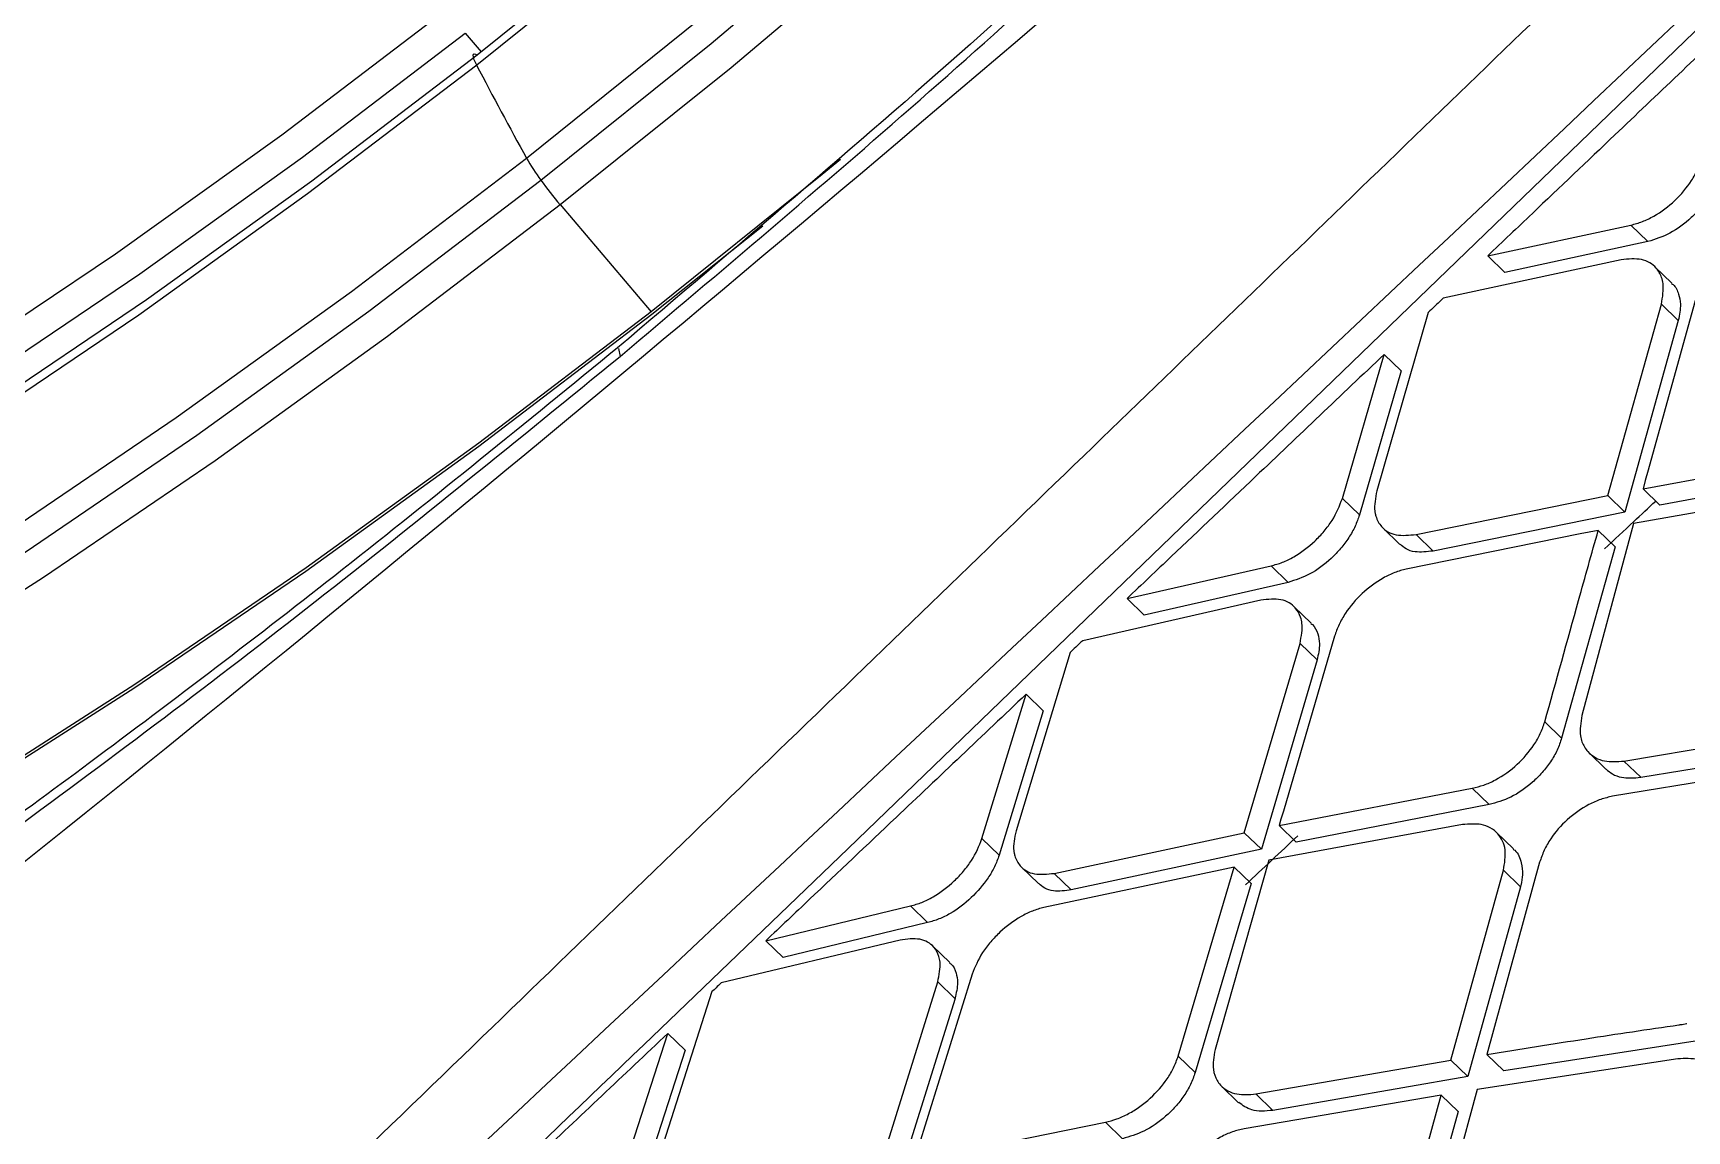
# Model space of a CAD drawing. Extents: x 400 to 501, y 484 to 634.
# Drawn here: x 483.992 to 485.184, y 516.993 to 517.784 of the extents above; entities that cross this region are included whole.
import ezdxf

# ---------------------------------------------------------------- set-up
doc = ezdxf.new("R2010")
doc.units = 0
doc.header["$MEASUREMENT"] = 0
doc.layers.add('DIM', color=3, linetype='Continuous')
doc.layers.add('GEOMETRY', color=3, linetype='Continuous', lineweight=25)

# ---------------------------------------------------------------- blocks, each defined once
blk = doc.blocks.new('2026 GRANDEE')
at = {"layer": 'GEOMETRY', "ltscale": 16}
for p, q in [((34.1549, -79.6437), (36.6245, -77.2602)), ((33.879, -79.0562), (33.8904, -79.0697)), ((33.9473, -79.1798), (34.013, -79.2571)), ((34.0134, -79.2587), (34.0934, -79.195)), ((34.6156, -79.2167), (34.7188, -79.1945)), ((34.7188, -79.1945), (34.731, -79.2064)), ((34.731, -79.2064), (34.6279, -79.2286)), ((34.7118, -79.2195), (34.5836, -79.2471)), ((34.6279, -79.2286), (34.6156, -79.2167)), ((34.7482, -79.2364), (34.736, -79.2246)), ((34.7658, -79.2464), (34.7312, -79.3711)), ((34.5727, -79.2575), (34.5357, -79.386)), ((34.7022, -79.3894), (34.7407, -79.2515)), ((34.7407, -79.2515), (34.7529, -79.2633)), ((34.7529, -79.2633), (34.7144, -79.4012)), ((33.9893, -79.2835), (33.9905, -79.2891)), ((34.5109, -79.3914), (34.5409, -79.2877)), ((34.5532, -79.2996), (34.5409, -79.2877)), ((34.5532, -79.2996), (34.5231, -79.4033)), ((34.7275, -79.3845), (34.8677, -79.3585)), ((34.8798, -79.3703), (34.7396, -79.3963)), ((34.5641, -79.4175), (34.7022, -79.3894)), ((34.7022, -79.3894), (34.7144, -79.4012)), ((34.861, -79.385), (34.7205, -79.4095)), ((34.7275, -79.3845), (34.7396, -79.3963)), ((34.5109, -79.3914), (34.5231, -79.4033)), ((34.7144, -79.4012), (34.5763, -79.4293)), ((34.54, -79.4126), (34.5522, -79.4245)), ((34.7205, -79.4095), (34.6834, -79.5478)), ((34.6822, -79.417), (34.5569, -79.4423)), ((34.5641, -79.4175), (34.5763, -79.4293)), ((34.6952, -79.4144), (34.6822, -79.417)), ((34.6952, -79.4144), (34.7074, -79.4263)), ((34.7074, -79.4263), (34.6688, -79.5641)), ((34.3558, -79.4635), (34.4595, -79.44)), ((34.4595, -79.44), (34.4718, -79.4519)), ((34.4718, -79.4519), (34.3681, -79.4754)), ((34.4522, -79.4647), (34.3238, -79.4939)), ((34.3558, -79.4635), (34.3681, -79.4754)), ((34.4884, -79.4813), (34.4761, -79.4694)), ((34.4402, -79.6322), (34.4804, -79.4959)), ((34.5053, -79.4906), (34.4684, -79.6166)), ((34.4804, -79.4959), (34.4926, -79.5078)), ((34.3148, -79.5024), (34.2758, -79.6309)), ((34.4926, -79.5078), (34.4525, -79.6441)), ((34.2512, -79.6365), (34.283, -79.5325)), ((34.283, -79.5325), (34.2953, -79.5445)), ((34.2953, -79.5445), (34.2636, -79.6485)), ((34.6567, -79.5523), (34.6688, -79.5641)), ((34.7137, -79.5806), (34.855, -79.5571)), ((34.6886, -79.5747), (34.7007, -79.5865)), ((34.7258, -79.5923), (34.8671, -79.5689)), ((34.8484, -79.5826), (34.7055, -79.606)), ((34.7137, -79.5806), (34.7258, -79.5923)), ((34.4653, -79.6271), (34.6045, -79.6001)), ((34.6045, -79.6001), (34.6166, -79.6119)), ((34.6166, -79.6119), (34.4775, -79.639)), ((34.5974, -79.6264), (34.458, -79.6519)), ((34.4653, -79.6271), (34.4775, -79.639)), ((34.2636, -79.6485), (34.2512, -79.6365)), ((34.3033, -79.6615), (34.4402, -79.6322)), ((34.4402, -79.6322), (34.4525, -79.6441)), ((34.6341, -79.6439), (34.6219, -79.6321)), ((34.0075, -79.7851), (34.1549, -79.6437)), ((34.4525, -79.6441), (34.3156, -79.6734)), ((34.2796, -79.657), (34.2919, -79.6689)), ((34.4228, -79.6591), (34.2959, -79.686)), ((34.3033, -79.6615), (34.3156, -79.6734)), ((34.3926, -79.7931), (34.4329, -79.657)), ((34.458, -79.6519), (34.4192, -79.7884)), ((34.4329, -79.657), (34.4228, -79.6591)), ((34.4329, -79.657), (34.4451, -79.6689)), ((34.589, -79.7961), (34.6269, -79.6593)), ((34.653, -79.6535), (34.615, -79.7919)), ((34.6269, -79.6593), (34.6391, -79.6711)), ((34.4451, -79.6689), (34.4048, -79.805)), ((34.6391, -79.6711), (34.6012, -79.8079)), ((34.0955, -79.71), (34.1998, -79.685)), ((34.1998, -79.685), (34.2121, -79.697)), ((34.2121, -79.697), (34.1079, -79.7221)), ((34.1922, -79.7095), (34.0634, -79.7404)), ((34.0955, -79.71), (34.1079, -79.722)), ((34.228, -79.7257), (34.2157, -79.7138)), ((34.2441, -79.7342), (34.2045, -79.8614)), ((34.0567, -79.7467), (34.0154, -79.8753)), ((34.1774, -79.8743), (34.2194, -79.7397)), ((34.2194, -79.7397), (34.2317, -79.7517)), ((34.2318, -79.7517), (34.1897, -79.8862)), ((33.9911, -79.8812), (34.0249, -79.7768)), ((34.0249, -79.7768), (34.0373, -79.7888)), ((34.7712, -79.7814), (34.6271, -79.8037)), ((34.0373, -79.7888), (34.0036, -79.8932)), ((34.3926, -79.7931), (34.4048, -79.805)), ((34.615, -79.7919), (34.6271, -79.8037)), ((34.4486, -79.8204), (34.589, -79.7961)), ((34.6012, -79.8079), (34.589, -79.7961)), ((34.7525, -79.7951), (34.6081, -79.8171)), ((34.4239, -79.8149), (34.4361, -79.8267)), ((34.6012, -79.8079), (34.4608, -79.8322)), ((34.6081, -79.8171), (34.5703, -79.9557)), ((34.5821, -79.8213), (34.4401, -79.8455)), ((34.4486, -79.8204), (34.4608, -79.8322)), ((34.5441, -79.9596), (34.5821, -79.8213)), ((34.5821, -79.8213), (34.5942, -79.833)), ((34.2022, -79.8689), (34.3402, -79.8407)), ((34.3402, -79.8407), (34.3524, -79.8526)), ((34.5943, -79.833), (34.5562, -79.9714))]:
    blk.add_line(p, q, dxfattribs=at)
at = {"layer": 'GEOMETRY', "ltscale": 16, "flags": 128}
for points in [[(33.9231, -79.1463), (34.0482, -79.0458), (34.1712, -78.9416), (34.2911, -78.8347), (34.4069, -78.7258), (34.5178, -78.6159), (34.6229, -78.5058), (34.7212, -78.3964), (34.812, -78.2886)], [(33.9334, -79.1621), (34.0562, -79.0636), (34.177, -78.9615), (34.2949, -78.8567), (34.4091, -78.75), (34.5186, -78.6422), (34.6226, -78.534), (34.7204, -78.4265), (34.8111, -78.3203), (34.8942, -78.2162), (34.9689, -78.1151), (35.0346, -78.0178), (35.091, -77.9249), (35.1376, -77.8372), (35.1739, -77.7553), (35.1998, -77.6799), (35.2151, -77.6115), (35.2195, -77.5507), (35.2131, -77.4979), (35.196, -77.4535), (35.1682, -77.4179), (35.1417, -77.3978)], [(34.8657, -77.4112), (34.8819, -77.411), (34.9414, -77.4164), (34.991, -77.4316), (35.03, -77.4564), (35.0582, -77.4906), (35.0753, -77.534), (35.0813, -77.5862), (35.076, -77.6466), (35.0595, -77.7149), (35.0319, -77.7904), (34.9934, -77.8725), (34.9445, -77.9604), (34.8855, -78.0535), (34.8169, -78.1509), (34.7393, -78.2518), (34.6533, -78.3554), (34.5598, -78.4607), (34.4594, -78.5669), (34.3531, -78.6731), (34.2418, -78.7783), (34.1264, -78.8816), (34.0078, -78.9822), (33.8872, -79.0793)], [(33.9473, -79.1798), (34.0705, -79.0809), (34.1917, -78.9785), (34.31, -78.8733), (34.4246, -78.7662), (34.5345, -78.658), (34.6389, -78.5495), (34.737, -78.4416), (34.8281, -78.335), (34.9114, -78.2306), (34.9864, -78.1291), (35.0524, -78.0314), (35.109, -77.9382), (35.1557, -77.8502), (35.1922, -77.768), (35.2182, -77.6923), (35.2334, -77.6237), (35.2379, -77.5626), (35.2315, -77.5097), (35.2143, -77.4651), (35.1977, -77.4412)], [(33.8876, -79.0719), (34.0057, -78.9769), (34.1217, -78.8785), (34.2347, -78.7773), (34.3437, -78.6744), (34.4477, -78.5705), (34.546, -78.4666), (34.6375, -78.3635), (34.7216, -78.2621), (34.7976, -78.1633), (34.8647, -78.068), (34.9225, -77.9769), (34.9704, -77.8908), (35.008, -77.8105), (35.035, -77.7366), (35.0512, -77.6698), (35.0564, -77.6106), (35.0532, -77.5727)], [(32.7216, -79.6412), (32.7942, -79.6304), (32.877, -79.6097), (32.9676, -79.5792), (33.0653, -79.5394), (33.1692, -79.4906), (33.2783, -79.4333), (33.3916, -79.3678), (33.5081, -79.2949), (33.6269, -79.2152), (33.7467, -79.1295), (33.8665, -79.0384)], [(32.653, -79.6652), (32.6792, -79.6663), (32.7458, -79.662), (32.8211, -79.6483), (32.9043, -79.6253), (32.9949, -79.5932), (33.0919, -79.5523), (33.1947, -79.5029), (33.3022, -79.4454), (33.4137, -79.3803), (33.5281, -79.3082), (33.6444, -79.2297), (33.7617, -79.1455), (33.879, -79.0562)], [(33.8872, -79.0793), (33.7654, -79.1719), (33.6437, -79.2593), (33.523, -79.3407), (33.4043, -79.4155), (33.2886, -79.4831), (33.177, -79.5427), (33.0704, -79.594), (32.9697, -79.6365), (32.8757, -79.6698), (32.7894, -79.6937), (32.7113, -79.7079), (32.6421, -79.7123), (32.5826, -79.7069), (32.533, -79.6917), (32.494, -79.6669), (32.4658, -79.6327), (32.4487, -79.5893), (32.4427, -79.5372), (32.448, -79.4767), (32.4554, -79.4413)], [(32.582, -79.6789), (32.6108, -79.6862), (32.6691, -79.6915), (32.7367, -79.6872), (32.8132, -79.6733), (32.8977, -79.6499), (32.9897, -79.6173), (33.0882, -79.5757), (33.1926, -79.5255), (33.3018, -79.4671), (33.415, -79.401), (33.5312, -79.3278), (33.6493, -79.2481), (33.7685, -79.1626), (33.8876, -79.0719)], [(33.8872, -79.0793), (33.886, -79.0769), (33.8852, -79.075), (33.8848, -79.0734), (33.8846, -79.0722), (33.8849, -79.0715), (33.8855, -79.0712), (33.8864, -79.0713), (33.8876, -79.0719)], [(32.3856, -79.5844), (32.3832, -79.6064), (32.3838, -79.6646), (32.3958, -79.7141), (32.419, -79.7547), (32.4533, -79.7858), (32.4983, -79.8074), (32.5537, -79.8193), (32.619, -79.8212), (32.6938, -79.8133), (32.7774, -79.7956), (32.8691, -79.7681), (32.9683, -79.7313), (33.074, -79.6853), (33.1856, -79.6304), (33.3019, -79.5673), (33.4223, -79.4963), (33.5455, -79.4181), (33.6708, -79.3332), (33.797, -79.2423), (33.9231, -79.1463)], [(34.1494, -79.1472), (34.1362, -79.1581), (34.013, -79.2571)], [(32.3924, -79.7375), (32.4012, -79.7559), (32.429, -79.7915), (32.4672, -79.8181), (32.5155, -79.8354), (32.5736, -79.8434), (32.641, -79.842), (32.7172, -79.8311), (32.8017, -79.8109), (32.8937, -79.7815), (32.9926, -79.7432), (33.0977, -79.6962), (33.2081, -79.6409), (33.323, -79.5777), (33.4415, -79.5071), (33.5627, -79.4296), (33.6857, -79.3459), (33.8096, -79.2565), (33.9334, -79.1621)], [(32.4301, -79.8039), (32.4375, -79.8114), (32.4758, -79.8381), (32.5243, -79.8555), (32.5826, -79.8635), (32.6503, -79.862), (32.7268, -79.8511), (32.8115, -79.8309), (32.9039, -79.8014), (33.0031, -79.7629), (33.1086, -79.7157), (33.2194, -79.6602), (33.3347, -79.5968), (33.4536, -79.526), (33.5752, -79.4482), (33.6987, -79.3642), (33.823, -79.2745), (33.9473, -79.1798)], [(34.013, -79.2571), (33.8887, -79.3517), (33.7644, -79.4414), (33.641, -79.5255), (33.5193, -79.6032), (33.4004, -79.6741), (33.2851, -79.7375), (33.1743, -79.793), (33.0689, -79.8401), (32.9696, -79.8786), (32.8772, -79.9081), (32.7925, -79.9284), (32.716, -79.9393), (32.6483, -79.9407), (32.59, -79.9327), (32.5415, -79.9153), (32.5032, -79.8886), (32.492, -79.8768)], [(32.4659, -79.8461), (32.4711, -79.8564), (32.4991, -79.8922), (32.5375, -79.919), (32.5862, -79.9364), (32.6446, -79.9445), (32.7125, -79.943), (32.7892, -79.9321), (32.8742, -79.9117), (32.9669, -79.8822), (33.0664, -79.8436), (33.1722, -79.7963), (33.2833, -79.7406), (33.3989, -79.677), (33.5182, -79.6059), (33.6403, -79.528), (33.7641, -79.4437), (33.8888, -79.3537), (34.0134, -79.2587)], [(34.7312, -79.3711), (34.7291, -79.3786), (34.7275, -79.3845)], [(34.4684, -79.6166), (34.4666, -79.6225), (34.4653, -79.6271)]]:
    blk.add_lwpolyline(points, dxfattribs=at)
at = {"layer": 'GEOMETRY', "ltscale": 16}
for centre, radius, start, end in [((31.5266, -75.929), 3.7181, 300.5347, 317.3634), ((36.4409, -77.7526), 2.8778, 207.4521, 208.9666), ((34.068, -79.0636), 0.1668, 209.7236, 216.2226), ((34.1615, -78.9978), 0.2811, 215.7756, 220.3536)]:
    blk.add_arc(centre, radius, start, end, dxfattribs=at)
for points, knots in [([(39.3344, -73.6754), (39.0943, -73.989), (38.614, -74.6164), (37.8515, -75.526), (37.0585, -76.4108), (36.2329, -77.2665), (35.3771, -78.0921), (34.4922, -78.8851), (33.5825, -79.6476), (32.9551, -80.1279), (32.6415, -80.3679)], [0, 0, 0, 0, 0.124824, 0.249783, 0.374855, 0.499996, 0.625137, 0.750211, 0.875173, 1, 1, 1, 1]), ([(40.1497, -73.709), (40.0127, -73.8419), (39.7344, -74.112), (39.3257, -74.5096), (38.9336, -74.8911), (38.5729, -75.2424), (38.2434, -75.5632), (37.9632, -75.8359), (37.7285, -76.0643), (37.5351, -76.2523), (37.361, -76.4215), (37.2052, -76.5728), (37.0576, -76.7162), (36.8887, -76.8801), (36.6825, -77.0802), (36.4323, -77.3228), (36.1506, -77.5956), (35.8375, -77.8988), (35.4928, -78.2323), (35.1244, -78.5882), (34.7337, -78.9655), (34.3219, -79.3632), (33.8821, -79.7881), (33.4291, -80.2259), (33.123, -80.5224), (32.9727, -80.668)], [0, 0, 0, 0, 0.057285, 0.116397, 0.171134, 0.221513, 0.267531, 0.309184, 0.338855, 0.365836, 0.39013, 0.411737, 0.431012, 0.451894, 0.482374, 0.517226, 0.556449, 0.600044, 0.64801, 0.700352, 0.753718, 0.810985, 0.872139, 0.937203, 1, 1, 1, 1]), ([(33.9905, -79.2891), (34.063, -79.2279), (34.2077, -79.1057), (34.4156, -78.916), (34.6123, -78.726), (34.814, -78.5184), (35.0132, -78.2975), (35.2013, -78.0691), (35.3595, -77.8565), (35.4884, -77.6609), (35.5884, -77.4828), (35.6599, -77.3228), (35.7026, -77.1811), (35.7156, -77.0584), (35.6978, -76.9559), (35.6475, -76.8754), (35.563, -76.8192), (35.4534, -76.7925), (35.3278, -76.79), (35.1944, -76.8057), (35.0421, -76.8401), (34.8722, -76.8938), (34.6866, -76.9666), (34.4876, -77.0583), (34.2779, -77.1678), (34.0601, -77.2941), (33.837, -77.4355), (33.6114, -77.5908), (33.3856, -77.7573), (33.2377, -77.8764), (33.1638, -77.936)], [0, 0, 0, 0, 0.033507, 0.066882, 0.099825, 0.132113, 0.173961, 0.214464, 0.253824, 0.292295, 0.330159, 0.36771, 0.405235, 0.443031, 0.481383, 0.520526, 0.560639, 0.601823, 0.633424, 0.66558, 0.698216, 0.731243, 0.764569, 0.798093, 0.831727, 0.865406, 0.899089, 0.932753, 0.966388, 1, 1, 1, 1]), ([(35.6281, -77.2199), (35.6293, -77.2271), (35.6314, -77.24), (35.6296, -77.2658), (35.6258, -77.2909), (35.6214, -77.3121), (35.6165, -77.332), (35.6111, -77.3516), (35.604, -77.3741), (35.5909, -77.412), (35.5681, -77.4685), (35.5321, -77.5444), (35.4891, -77.6247), (35.4445, -77.7005), (35.3984, -77.7736), (35.3474, -77.8505), (35.2813, -77.9443), (35.1946, -78.0603), (35.0904, -78.1912), (34.9683, -78.3355), (34.8284, -78.4917), (34.6614, -78.6674), (34.4648, -78.8614), (34.2388, -79.071), (34.0741, -79.2105), (33.9887, -79.2829)], [0, 0, 0, 0, 0.0494022, 0.0897405, 0.1211357, 0.1435997, 0.1579362, 0.1721952, 0.1884207, 0.2066253, 0.2490082, 0.2934106, 0.3352353, 0.374484, 0.4040213, 0.436636, 0.4766421, 0.5243552, 0.5802082, 0.6333873, 0.6930188, 0.7594707, 0.8329643, 0.913366, 1, 1, 1, 1]), ([(33.01, -80.682), (33.0104, -80.6816), (33.0139, -80.6784), (33.0253, -80.6677), (33.0659, -80.6295), (33.2177, -80.487), (33.809, -79.9333), (34.9803, -78.8398), (36.0224, -77.837), (36.6226, -77.2594)], [0, 0, 0, 0, 0.000353, 0.002828, 0.009436, 0.033986, 0.128384, 0.498019, 1, 1, 1, 1]), ([(33.1638, -77.936), (33.0907, -77.9972), (32.9446, -78.1196), (32.7342, -78.3117), (32.5332, -78.5072), (32.3444, -78.7048), (32.1699, -78.9019), (32.0117, -79.0963), (31.8718, -79.2854), (31.7518, -79.4666), (31.653, -79.6375), (31.5762, -79.7958), (31.5216, -79.9396), (31.4856, -80.0812), (31.4759, -80.2129), (31.5001, -80.3258), (31.5559, -80.4077), (31.6401, -80.4598), (31.7499, -80.4834), (31.8834, -80.4801), (32.0394, -80.4507), (32.2171, -80.3959), (32.4161, -80.3158), (32.6361, -80.2101), (32.8765, -80.0782), (33.1136, -79.9333), (33.3411, -79.7823), (33.5542, -79.631), (33.7726, -79.4666), (33.9175, -79.3486), (33.9905, -79.2891)], [0, 0, 0, 0, 0.03365, 0.067313, 0.101007, 0.13474, 0.168508, 0.202289, 0.236036, 0.269685, 0.303151, 0.336331, 0.369113, 0.401402, 0.443541, 0.484558, 0.524462, 0.563377, 0.601521, 0.639144, 0.676527, 0.713986, 0.75182, 0.790312, 0.829738, 0.870357, 0.901711, 0.933838, 0.966663, 1, 1, 1, 1]), ([(33.8049, -78.8485), (33.8023, -78.8505), (33.7725, -78.8744), (33.715, -78.9167), (33.6342, -78.9738), (33.5565, -79.0246), (33.4836, -79.0687), (33.4173, -79.1054), (33.3589, -79.1344), (33.3128, -79.1545), (33.2828, -79.1659), (33.2723, -79.1692), (33.2693, -79.1701)], [0, 0, 0, 0, 0.011878, 0.139992, 0.267135, 0.392772, 0.516289, 0.636978, 0.754033, 0.866605, 0.962837, 1, 1, 1, 1]), ([(34.7987, -79.0425), (34.7682, -79.0715), (34.7179, -79.1194), (34.6568, -79.1775), (34.6263, -79.2065), (34.6156, -79.2167)], [0, 0, 0, 0, 0.5000003, 0.8243338, 1, 1, 1, 1]), ([(34.7188, -79.1945), (34.7215, -79.1938), (34.7269, -79.1923), (34.7379, -79.187), (34.7509, -79.1774), (34.7612, -79.1649), (34.7673, -79.1541), (34.7691, -79.1486), (34.7701, -79.1458)], [0, 0, 0, 0, 0.129002, 0.255413, 0.499995, 0.740156, 0.867685, 1, 1, 1, 1]), ([(34.7823, -79.1577), (34.7814, -79.1604), (34.7796, -79.1659), (34.7749, -79.1742), (34.7692, -79.1821), (34.7602, -79.1916), (34.7469, -79.2014), (34.7363, -79.2047), (34.731, -79.2064)], [0, 0, 0, 0, 0.129731, 0.257874, 0.384583, 0.510017, 0.756512, 1, 1, 1, 1]), ([(34.7407, -79.2515), (34.7416, -79.2463), (34.7428, -79.2393), (34.7407, -79.2309), (34.7366, -79.2239), (34.7271, -79.2181), (34.7169, -79.219), (34.7118, -79.2195)], [0, 0, 0, 0, 0.249428, 0.337808, 0.500449, 0.750583, 1, 1, 1, 1]), ([(34.7481, -79.2366), (34.7485, -79.2369), (34.7509, -79.2386), (34.7532, -79.2437), (34.7551, -79.2523), (34.7537, -79.2592), (34.7529, -79.2633)], [0, 0, 0, 0, 0.054046, 0.362666, 0.623431, 1, 1, 1, 1]), ([(34.5836, -79.2471), (34.5816, -79.2491), (34.5779, -79.2525), (34.5743, -79.256), (34.5727, -79.2575)], [0, 0, 0, 0, 0.560001, 1, 1, 1, 1]), ([(33.9887, -79.2829), (33.9228, -79.3367), (33.7968, -79.4395), (33.6142, -79.5785), (33.4494, -79.6982), (33.2894, -79.8087), (33.1386, -79.9076), (33.0006, -79.9932), (32.8904, -80.0582), (32.806, -80.1059), (32.7422, -80.1406), (32.6887, -80.1689), (32.6356, -80.1962), (32.5765, -80.2255), (32.4864, -80.2682), (32.3711, -80.3182), (32.2425, -80.3659), (32.1392, -80.3966), (32.0605, -80.414), (32.0151, -80.4209), (31.9849, -80.4239), (31.9652, -80.4252), (31.9425, -80.4259), (31.9185, -80.4251), (31.8947, -80.4224), (31.8827, -80.4183), (31.8763, -80.4161)], [0, 0, 0, 0, 0.070457, 0.134743, 0.192801, 0.244773, 0.305013, 0.355454, 0.396604, 0.428862, 0.452521, 0.47122, 0.492779, 0.517438, 0.545139, 0.608763, 0.673519, 0.736316, 0.7812, 0.822467, 0.835964, 0.854953, 0.880826, 0.913584, 0.953269, 1, 1, 1, 1]), ([(34.5409, -79.2877), (34.5101, -79.317), (34.459, -79.3655), (34.3973, -79.4241), (34.3664, -79.4534), (34.3558, -79.4635)], [0, 0, 0, 0, 0.5, 0.82805, 1, 1, 1, 1]), ([(34.5357, -79.386), (34.5347, -79.3911), (34.5337, -79.3964), (34.5343, -79.4011), (34.5345, -79.4023), (34.5355, -79.4064), (34.5392, -79.4131), (34.5488, -79.4189), (34.559, -79.4179), (34.5641, -79.4174)], [0, 0, 0, 0, 0.249551, 0.25685, 0.27105, 0.320141, 0.500582, 0.750768, 1, 1, 1, 1]), ([(34.4595, -79.44), (34.4622, -79.4392), (34.4676, -79.4378), (34.4785, -79.4324), (34.489, -79.4245), (34.4979, -79.4151), (34.5057, -79.4047), (34.5088, -79.3967), (34.5109, -79.3914)], [0, 0, 0, 0, 0.129086, 0.255493, 0.49996, 0.62385, 0.750121, 1, 1, 1, 1]), ([(34.6998, -79.4277), (34.7069, -79.4212), (34.7191, -79.4097), (34.7313, -79.3982), (34.7366, -79.3933)], [0, 0, 0, 0, 0.57237, 1, 1, 1, 1]), ([(34.5231, -79.4033), (34.5222, -79.406), (34.5204, -79.4114), (34.5157, -79.4197), (34.5098, -79.4275), (34.5008, -79.437), (34.4875, -79.4469), (34.477, -79.4502), (34.4718, -79.4519)], [0, 0, 0, 0, 0.130028, 0.258308, 0.385031, 0.510393, 0.756632, 1, 1, 1, 1]), ([(34.5763, -79.4293), (34.5718, -79.4298), (34.5645, -79.4307), (34.5567, -79.4282), (34.5538, -79.4255), (34.5524, -79.4243)], [0, 0, 0, 0, 0.467179, 0.748139, 1, 1, 1, 1]), ([(34.6567, -79.5523), (34.6648, -79.5232), (34.6776, -79.4772), (34.6905, -79.4312), (34.6952, -79.4144)], [0, 0, 0, 0, 0.634373, 1, 1, 1, 1]), ([(34.5569, -79.4423), (34.5542, -79.443), (34.5487, -79.4445), (34.5377, -79.4498), (34.5247, -79.4594), (34.5143, -79.4717), (34.5081, -79.4824), (34.5062, -79.4879), (34.5053, -79.4906)], [0, 0, 0, 0, 0.130006, 0.256723, 0.499934, 0.73889, 0.866735, 1, 1, 1, 1]), ([(34.4804, -79.4959), (34.4813, -79.4908), (34.4826, -79.4839), (34.4806, -79.4757), (34.4767, -79.4688), (34.4674, -79.4631), (34.4573, -79.4642), (34.4522, -79.4647)], [0, 0, 0, 0, 0.249385, 0.336072, 0.500493, 0.750726, 1, 1, 1, 1]), ([(34.4882, -79.4815), (34.4886, -79.4818), (34.491, -79.4835), (34.4932, -79.4885), (34.495, -79.4969), (34.4935, -79.5038), (34.4926, -79.5078)], [0, 0, 0, 0, 0.054671, 0.364277, 0.625261, 1, 1, 1, 1]), ([(34.3238, -79.4939), (34.3221, -79.4954), (34.3191, -79.4983), (34.3161, -79.5011), (34.3148, -79.5024)], [0, 0, 0, 0, 0.560001, 1, 1, 1, 1]), ([(34.283, -79.5325), (34.2518, -79.5621), (34.1998, -79.6113), (34.1373, -79.6705), (34.106, -79.7001), (34.0955, -79.71)], [0, 0, 0, 0, 0.5, 0.831912, 1, 1, 1, 1]), ([(34.6045, -79.6001), (34.6072, -79.5995), (34.6127, -79.5982), (34.6239, -79.5931), (34.6372, -79.5837), (34.6477, -79.5713), (34.6539, -79.5607), (34.6557, -79.5552), (34.6567, -79.5523)], [0, 0, 0, 0, 0.126298, 0.251952, 0.50074, 0.737801, 0.865844, 1, 1, 1, 1]), ([(34.6834, -79.5478), (34.6826, -79.5529), (34.6813, -79.5614), (34.6844, -79.5695), (34.6882, -79.5746), (34.6929, -79.5783), (34.7012, -79.5815), (34.7088, -79.5809), (34.7137, -79.5806)], [0, 0, 0, 0, 0.248821, 0.411638, 0.49913, 0.639645, 0.770088, 1, 1, 1, 1]), ([(34.6688, -79.5641), (34.6679, -79.567), (34.666, -79.5726), (34.6611, -79.5811), (34.655, -79.589), (34.6458, -79.5982), (34.6324, -79.6075), (34.6218, -79.6105), (34.6166, -79.6119)], [0, 0, 0, 0, 0.134846, 0.266719, 0.39573, 0.521994, 0.765624, 1, 1, 1, 1]), ([(34.7009, -79.5864), (34.7023, -79.5876), (34.7054, -79.5903), (34.7134, -79.5932), (34.721, -79.5927), (34.7258, -79.5923)], [0, 0, 0, 0, 0.244558, 0.518175, 1, 1, 1, 1]), ([(34.7055, -79.606), (34.7027, -79.6066), (34.6971, -79.6079), (34.6858, -79.6129), (34.6726, -79.6222), (34.662, -79.6343), (34.6559, -79.645), (34.654, -79.6506), (34.653, -79.6535)], [0, 0, 0, 0, 0.128054, 0.254285, 0.500647, 0.734448, 0.863346, 1, 1, 1, 1]), ([(34.6269, -79.6593), (34.6278, -79.6542), (34.6294, -79.6439), (34.6246, -79.6339), (34.6178, -79.6286), (34.6096, -79.6254), (34.6021, -79.626), (34.5974, -79.6264)], [0, 0, 0, 0, 0.248976, 0.498493, 0.642102, 0.773685, 1, 1, 1, 1]), ([(34.1998, -79.685), (34.2025, -79.6842), (34.2078, -79.6827), (34.2186, -79.6773), (34.2292, -79.6694), (34.2381, -79.66), (34.2459, -79.6497), (34.2491, -79.6418), (34.2512, -79.6365)], [0, 0, 0, 0, 0.129215, 0.255626, 0.499934, 0.62358, 0.74984, 1, 1, 1, 1]), ([(34.2758, -79.6309), (34.2747, -79.6359), (34.2736, -79.6412), (34.2742, -79.6458), (34.2744, -79.647), (34.2753, -79.6509), (34.2789, -79.6575), (34.2882, -79.6631), (34.2983, -79.662), (34.3033, -79.6615)], [0, 0, 0, 0, 0.249422, 0.256777, 0.271023, 0.320176, 0.500628, 0.751003, 1, 1, 1, 1]), ([(34.4411, -79.6697), (34.4474, -79.6638), (34.46, -79.6521), (34.4725, -79.6403), (34.4788, -79.6345)], [0, 0, 0, 0, 0.500005, 1, 1, 1, 1]), ([(34.2636, -79.6485), (34.2626, -79.6512), (34.2606, -79.6566), (34.2544, -79.6672), (34.2439, -79.6796), (34.231, -79.6893), (34.2201, -79.6947), (34.2148, -79.6962), (34.2121, -79.697)], [0, 0, 0, 0, 0.132943, 0.260638, 0.500019, 0.744321, 0.870751, 1, 1, 1, 1]), ([(34.6339, -79.644), (34.6343, -79.6443), (34.6374, -79.6466), (34.64, -79.6529), (34.6409, -79.6618), (34.64, -79.6678), (34.6392, -79.6708), (34.6391, -79.6711)], [0, 0, 0, 0, 0.053671, 0.443361, 0.731313, 0.971252, 1, 1, 1, 1]), ([(34.3156, -79.6734), (34.3112, -79.674), (34.304, -79.6749), (34.2963, -79.6725), (34.2934, -79.67), (34.2921, -79.6688)], [0, 0, 0, 0, 0.466701, 0.747916, 1, 1, 1, 1]), ([(34.2959, -79.686), (34.2931, -79.6868), (34.2877, -79.6883), (34.2768, -79.6937), (34.2662, -79.7015), (34.2573, -79.7108), (34.2494, -79.7211), (34.2462, -79.729), (34.2441, -79.7342)], [0, 0, 0, 0, 0.130068, 0.256774, 0.499944, 0.623421, 0.749844, 1, 1, 1, 1]), ([(34.2194, -79.7397), (34.2204, -79.7347), (34.2218, -79.728), (34.22, -79.7199), (34.2163, -79.7131), (34.2072, -79.7077), (34.1972, -79.7089), (34.1922, -79.7095)], [0, 0, 0, 0, 0.249321, 0.334586, 0.50054, 0.750903, 1, 1, 1, 1]), ([(34.2279, -79.7259), (34.2282, -79.7262), (34.2306, -79.7279), (34.2327, -79.7327), (34.2342, -79.741), (34.2327, -79.7478), (34.2317, -79.7517)], [0, 0, 0, 0, 0.055196, 0.365618, 0.626781, 1, 1, 1, 1]), ([(34.0634, -79.7404), (34.0621, -79.7416), (34.0599, -79.7437), (34.0577, -79.7458), (34.0567, -79.7467)], [0, 0, 0, 0, 0.5600011, 1, 1, 1, 1]), ([(34.615, -79.7919), (34.6388, -79.7881), (34.6847, -79.7808), (34.7312, -79.7738), (34.754, -79.7705), (34.7544, -79.7704), (34.756, -79.7702), (34.7575, -79.77), (34.759, -79.7697), (34.7591, -79.7697), (34.7591, -79.7697), (34.7591, -79.7697)], [0, 0, 0, 0, 0.497197, 0.960014, 0.966058, 0.968166, 0.968406, 0.997887, 0.999403, 0.999937, 1, 1, 1, 1]), ([(34.0249, -79.7768), (33.9932, -79.8067), (33.9407, -79.8563), (33.8773, -79.9161), (33.8456, -79.946), (33.8346, -79.9564)], [0, 0, 0, 0, 0.500001, 0.827348, 1, 1, 1, 1]), ([(33.4629, -80.3062), (33.4801, -80.2898), (33.6617, -80.1163), (33.8432, -79.9425), (34.0075, -79.7851)], [0, 0, 0, 0, 0.094222, 1, 1, 1, 1]), ([(34.3402, -79.8407), (34.3429, -79.8401), (34.3483, -79.8387), (34.3568, -79.8348), (34.365, -79.8297), (34.3749, -79.8217), (34.3835, -79.8119), (34.3897, -79.8014), (34.3916, -79.7959), (34.3926, -79.7931)], [0, 0, 0, 0, 0.126258, 0.251764, 0.37673, 0.501374, 0.737783, 0.865739, 1, 1, 1, 1]), ([(34.4192, -79.7884), (34.4183, -79.7935), (34.4168, -79.8018), (34.4198, -79.8097), (34.4234, -79.8148), (34.4281, -79.8183), (34.4363, -79.8214), (34.4438, -79.8208), (34.4486, -79.8204)], [0, 0, 0, 0, 0.248743, 0.412405, 0.499124, 0.639915, 0.77044, 1, 1, 1, 1]), ([(34.4048, -79.805), (34.4038, -79.8078), (34.4019, -79.8134), (34.3969, -79.8218), (34.3908, -79.8296), (34.3815, -79.8388), (34.3681, -79.8481), (34.3576, -79.8511), (34.3524, -79.8526)], [0, 0, 0, 0, 0.135166, 0.267199, 0.39624, 0.522441, 0.765801, 1, 1, 1, 1]), ([(34.7844, -79.8299), (34.7852, -79.8247), (34.7866, -79.8142), (34.7813, -79.8038), (34.7742, -79.7982), (34.7656, -79.7945), (34.7576, -79.7949), (34.7525, -79.7951)], [0, 0, 0, 0, 0.249352, 0.498762, 0.63472, 0.763724, 1, 1, 1, 1]), ([(34.4608, -79.8322), (34.4581, -79.8325), (34.4527, -79.8332), (34.4436, -79.832), (34.4391, -79.8286), (34.4362, -79.8265)], [0, 0, 0, 0, 0.270831, 0.535316, 1, 1, 1, 1]), ([(34.4401, -79.8455), (34.4373, -79.8461), (34.4317, -79.8474), (34.4204, -79.8525), (34.4072, -79.8618), (34.3966, -79.8739), (34.3903, -79.8844), (34.3884, -79.8899), (34.3874, -79.8928)], [0, 0, 0, 0, 0.128041, 0.254241, 0.500661, 0.73439, 0.86329, 1, 1, 1, 1])]:
    blk.add_open_spline(points, degree=3, knots=knots, dxfattribs=at)

msp = doc.modelspace()

# ---------------------------------------------------------------- block references
at = {"layer": 'DIM'}
msp.add_blockref('2026 GRANDEE', (450.4248, 596.8403), dxfattribs=at)

doc.saveas('drawing.dxf')
